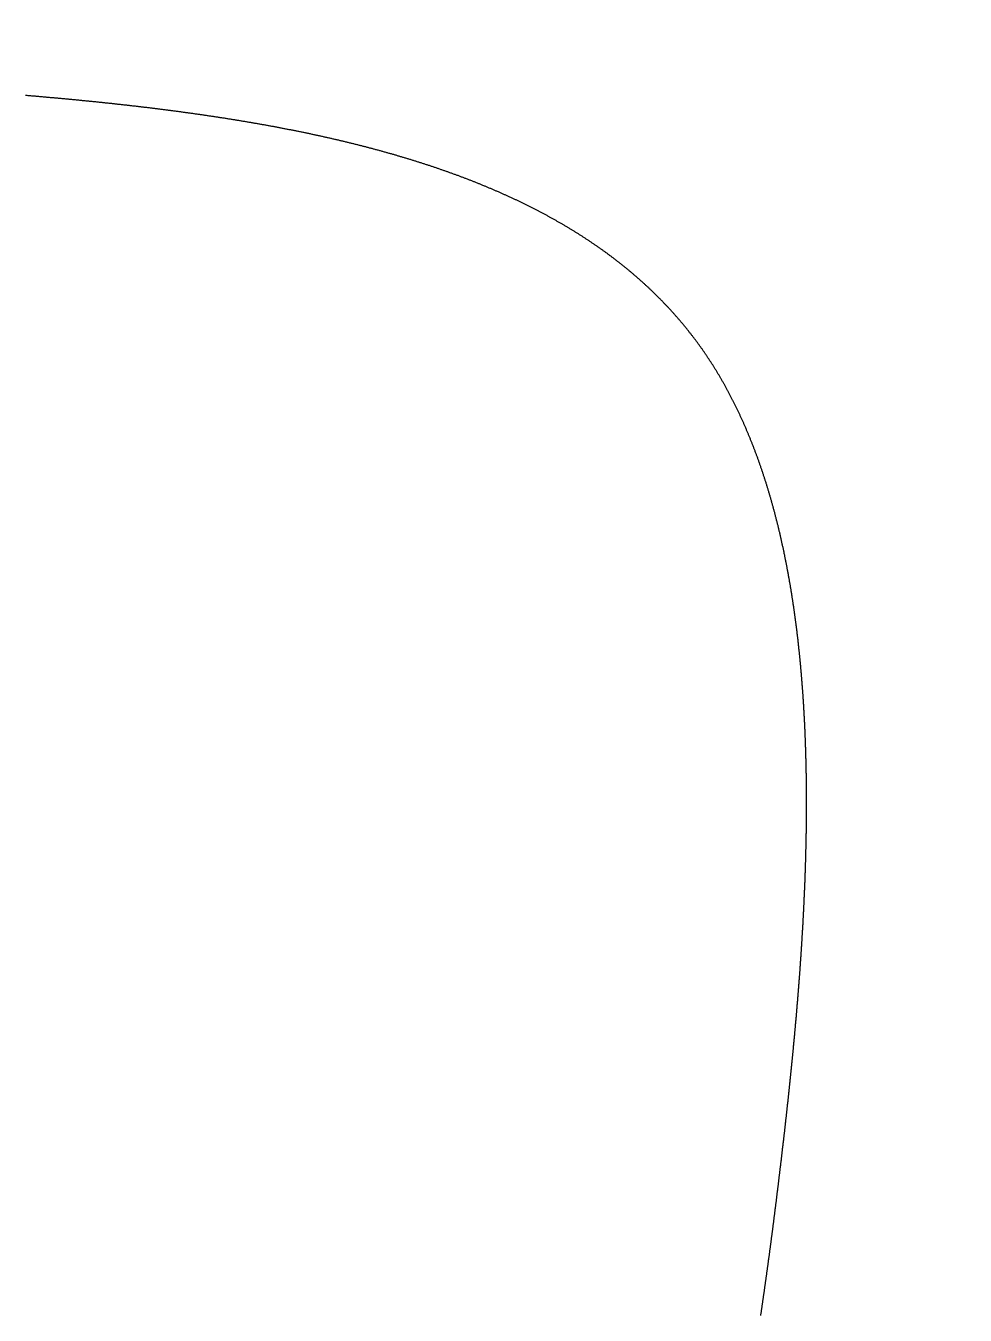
# Model space of a CAD drawing. Header units: millimetres. Extents: x 88 to 97873, y 32 to 55088.
# Drawn here: x 48507.203 to 48509.683, y 5105.785 to 5109.19 of the extents above; entities that cross this region are included whole.
import ezdxf

# ---------------------------------------------------------------- set-up
doc = ezdxf.new("R2010")
doc.units = ezdxf.units.MM
doc.header["$LTSCALE"] = 0.3

msp = doc.modelspace()

# ---------------------------------------------------------------- linework, layer by layer
msp.add_lwpolyline([(48509.1435, 5105.7844), (48509.1437, 5105.7861), (48509.144, 5105.7878), (48509.1442, 5105.7896), (48509.1445, 5105.7913), (48509.1447, 5105.793), (48509.145, 5105.7947), (48509.1452, 5105.7965), (48509.1455, 5105.7982), (48509.1458, 5105.7999), (48509.146, 5105.8016), (48509.1463, 5105.8034), (48509.1465, 5105.8051), (48509.1468, 5105.8068), (48509.147, 5105.8086), (48509.1473, 5105.8103), (48509.1475, 5105.812), (48509.1478, 5105.8138), (48509.148, 5105.8155), (48509.1483, 5105.8173), (48509.1486, 5105.819), (48509.1488, 5105.8208), (48509.1491, 5105.8225), (48509.1493, 5105.8242), (48509.1496, 5105.826), (48509.1498, 5105.8277), (48509.1501, 5105.8295), (48509.1503, 5105.8312), (48509.1506, 5105.833), (48509.1508, 5105.8347), (48509.1511, 5105.8365), (48509.1513, 5105.8382), (48509.1516, 5105.84), (48509.1518, 5105.8418), (48509.1521, 5105.8435), (48509.1523, 5105.8453), (48509.1526, 5105.847), (48509.1529, 5105.8488), (48509.1531, 5105.8506), (48509.1534, 5105.8523), (48509.1536, 5105.8541), (48509.1539, 5105.8559), (48509.1541, 5105.8576), (48509.1544, 5105.8594), (48509.1546, 5105.8612), (48509.1549, 5105.863), (48509.1551, 5105.8647), (48509.1554, 5105.8665), (48509.1556, 5105.8683), (48509.1559, 5105.8701), (48509.1561, 5105.8718), (48509.1564, 5105.8736), (48509.1566, 5105.8754), (48509.1569, 5105.8772), (48509.1571, 5105.879), (48509.1574, 5105.8807), (48509.1576, 5105.8825), (48509.1579, 5105.8843), (48509.1581, 5105.8861), (48509.1584, 5105.8879), (48509.1586, 5105.8897), (48509.1589, 5105.8915), (48509.1591, 5105.8933), (48509.1594, 5105.8951), (48509.1596, 5105.8969), (48509.1599, 5105.8987), (48509.1601, 5105.9005), (48509.1604, 5105.9023), (48509.1606, 5105.9041), (48509.1609, 5105.9059), (48509.1611, 5105.9077), (48509.1614, 5105.9095), (48509.1616, 5105.9113), (48509.1619, 5105.9131), (48509.1621, 5105.9149), (48509.1623, 5105.9167), (48509.1626, 5105.9185), (48509.1628, 5105.9203), (48509.1631, 5105.9221), (48509.1633, 5105.924), (48509.1636, 5105.9258), (48509.1638, 5105.9276), (48509.1641, 5105.9294), (48509.1643, 5105.9312), (48509.1646, 5105.9331), (48509.1648, 5105.9349), (48509.1651, 5105.9367), (48509.1653, 5105.9385), (48509.1656, 5105.9404), (48509.1658, 5105.9422), (48509.1661, 5105.944), (48509.1663, 5105.9458), (48509.1666, 5105.9477), (48509.1668, 5105.9495), (48509.167, 5105.9513), (48509.1673, 5105.9532), (48509.1675, 5105.955), (48509.1678, 5105.9569), (48509.168, 5105.9587), (48509.1683, 5105.9605), (48509.1685, 5105.9624), (48509.1688, 5105.9642), (48509.169, 5105.9661), (48509.1693, 5105.9679), (48509.1695, 5105.9698), (48509.1698, 5105.9716), (48509.17, 5105.9735), (48509.1702, 5105.9753), (48509.1705, 5105.9772), (48509.1707, 5105.979), (48509.171, 5105.9809), (48509.1712, 5105.9827), (48509.1715, 5105.9846), (48509.1717, 5105.9864), (48509.172, 5105.9883), (48509.1722, 5105.9902), (48509.1724, 5105.992), (48509.1727, 5105.9939), (48509.1729, 5105.9958), (48509.1732, 5105.9976), (48509.1734, 5105.9995), (48509.1737, 5106.0014), (48509.1739, 5106.0032), (48509.1742, 5106.0051), (48509.1744, 5106.007), (48509.1746, 5106.0089), (48509.1749, 5106.0107), (48509.1751, 5106.0126), (48509.1754, 5106.0145), (48509.1756, 5106.0164), (48509.1759, 5106.0183), (48509.1761, 5106.0202), (48509.1764, 5106.022), (48509.1766, 5106.0239), (48509.1768, 5106.0258), (48509.1771, 5106.0277), (48509.1773, 5106.0296), (48509.1776, 5106.0315), (48509.1778, 5106.0334), (48509.1781, 5106.0353), (48509.1783, 5106.0372), (48509.1785, 5106.0391), (48509.1788, 5106.041), (48509.179, 5106.0429), (48509.1793, 5106.0448), (48509.1795, 5106.0467), (48509.1798, 5106.0486), (48509.18, 5106.0505), (48509.1802, 5106.0524), (48509.1805, 5106.0543), (48509.1807, 5106.0562), (48509.181, 5106.0581), (48509.1812, 5106.06), (48509.1814, 5106.0619), (48509.1817, 5106.0639), (48509.1819, 5106.0658), (48509.1822, 5106.0677), (48509.1824, 5106.0696), (48509.1827, 5106.0715), (48509.1829, 5106.0735), (48509.1831, 5106.0754), (48509.1834, 5106.0773), (48509.1836, 5106.0792), (48509.1839, 5106.0812), (48509.1841, 5106.0831), (48509.1843, 5106.085), (48509.1846, 5106.087), (48509.1848, 5106.0889), (48509.1851, 5106.0908), (48509.1853, 5106.0928), (48509.1856, 5106.0947), (48509.1858, 5106.0966), (48509.186, 5106.0986), (48509.1863, 5106.1005), (48509.1865, 5106.1025), (48509.1868, 5106.1044), (48509.187, 5106.1064), (48509.1872, 5106.1083), (48509.1875, 5106.1103), (48509.1877, 5106.1122), (48509.188, 5106.1142), (48509.1882, 5106.1161), (48509.1884, 5106.1181), (48509.1887, 5106.12), (48509.1889, 5106.122), (48509.1892, 5106.1239), (48509.1894, 5106.1259), (48509.1896, 5106.1279), (48509.1899, 5106.1298), (48509.1901, 5106.1318), (48509.1904, 5106.1338), (48509.1906, 5106.1357), (48509.1908, 5106.1377), (48509.1911, 5106.1397), (48509.1913, 5106.1416), (48509.1916, 5106.1436), (48509.1918, 5106.1456), (48509.192, 5106.1476), (48509.1923, 5106.1495), (48509.1925, 5106.1515), (48509.1928, 5106.1535), (48509.193, 5106.1555), (48509.1932, 5106.1575), (48509.1935, 5106.1595), (48509.1937, 5106.1614), (48509.194, 5106.1634), (48509.1942, 5106.1654), (48509.1944, 5106.1674), (48509.1947, 5106.1694), (48509.1949, 5106.1714), (48509.1951, 5106.1734), (48509.1954, 5106.1754), (48509.1956, 5106.1774), (48509.1959, 5106.1794), (48509.1961, 5106.1814), (48509.1963, 5106.1834), (48509.1966, 5106.1854), (48509.1968, 5106.1874), (48509.1971, 5106.1894), (48509.1973, 5106.1914), (48509.1975, 5106.1934), (48509.1978, 5106.1955), (48509.198, 5106.1975), (48509.1983, 5106.1995), (48509.1985, 5106.2015), (48509.1987, 5106.2035), (48509.199, 5106.2055), (48509.1992, 5106.2076), (48509.1994, 5106.2096), (48509.1997, 5106.2116), (48509.1999, 5106.2136), (48509.2002, 5106.2157), (48509.2004, 5106.2177), (48509.2006, 5106.2197), (48509.2009, 5106.2217), (48509.2011, 5106.2238), (48509.2013, 5106.2258), (48509.2016, 5106.2279), (48509.2018, 5106.2299), (48509.2021, 5106.2319), (48509.2023, 5106.234), (48509.2025, 5106.236), (48509.2028, 5106.2381), (48509.203, 5106.2401), (48509.2032, 5106.2421), (48509.2035, 5106.2442), (48509.2037, 5106.2462), (48509.204, 5106.2483), (48509.2042, 5106.2503), (48509.2044, 5106.2524), (48509.2047, 5106.2544), (48509.2049, 5106.2565), (48509.2051, 5106.2586), (48509.2054, 5106.2606), (48509.2056, 5106.2627), (48509.2058, 5106.2647), (48509.2061, 5106.2668), (48509.2063, 5106.2689), (48509.2066, 5106.2709), (48509.2068, 5106.273), (48509.207, 5106.2751), (48509.2073, 5106.2771), (48509.2075, 5106.2792), (48509.2077, 5106.2813), (48509.208, 5106.2834), (48509.2082, 5106.2854), (48509.2084, 5106.2875), (48509.2087, 5106.2896), (48509.2089, 5106.2917), (48509.2091, 5106.2937), (48509.2094, 5106.2958), (48509.2096, 5106.2979), (48509.2098, 5106.3), (48509.2101, 5106.3021), (48509.2103, 5106.3042), (48509.2105, 5106.3062), (48509.2108, 5106.3083), (48509.211, 5106.3104), (48509.2112, 5106.3125), (48509.2115, 5106.3146), (48509.2117, 5106.3167), (48509.2119, 5106.3188), (48509.2122, 5106.3209), (48509.2124, 5106.323), (48509.2126, 5106.3251), (48509.2129, 5106.3272), (48509.2131, 5106.3293), (48509.2133, 5106.3314), (48509.2136, 5106.3335), (48509.2138, 5106.3356), (48509.214, 5106.3377), (48509.2142, 5106.3398), (48509.2145, 5106.3419), (48509.2147, 5106.344), (48509.2149, 5106.3462), (48509.2152, 5106.3483), (48509.2154, 5106.3504), (48509.2156, 5106.3525), (48509.2159, 5106.3546), (48509.2161, 5106.3567), (48509.2163, 5106.3589), (48509.2165, 5106.361), (48509.2168, 5106.3631), (48509.217, 5106.3652), (48509.2172, 5106.3673), (48509.2174, 5106.3695), (48509.2177, 5106.3716), (48509.2179, 5106.3737), (48509.2181, 5106.3758), (48509.2184, 5106.378), (48509.2186, 5106.3801), (48509.2188, 5106.3822), (48509.219, 5106.3844), (48509.2193, 5106.3865), (48509.2195, 5106.3886), (48509.2197, 5106.3908), (48509.2199, 5106.3929), (48509.2202, 5106.3951), (48509.2204, 5106.3972), (48509.2206, 5106.3993), (48509.2208, 5106.4015), (48509.221, 5106.4036), (48509.2213, 5106.4058), (48509.2215, 5106.4079), (48509.2217, 5106.4101), (48509.2219, 5106.4122), (48509.2222, 5106.4144), (48509.2224, 5106.4165), (48509.2226, 5106.4187), (48509.2228, 5106.4208), (48509.223, 5106.423), (48509.2233, 5106.4251), (48509.2235, 5106.4273), (48509.2237, 5106.4294), (48509.2239, 5106.4316), (48509.2241, 5106.4337), (48509.2244, 5106.4359), (48509.2246, 5106.4381), (48509.2248, 5106.4402), (48509.225, 5106.4424), (48509.2252, 5106.4445), (48509.2254, 5106.4467), (48509.2257, 5106.4489), (48509.2259, 5106.451), (48509.2261, 5106.4532), (48509.2263, 5106.4554), (48509.2265, 5106.4576), (48509.2267, 5106.4597), (48509.227, 5106.4619), (48509.2272, 5106.4641), (48509.2274, 5106.4662), (48509.2276, 5106.4684), (48509.2278, 5106.4706), (48509.228, 5106.4728), (48509.2282, 5106.4749), (48509.2284, 5106.4771), (48509.2287, 5106.4793), (48509.2289, 5106.4815), (48509.2291, 5106.4837), (48509.2293, 5106.4859), (48509.2295, 5106.488), (48509.2297, 5106.4902), (48509.2299, 5106.4924), (48509.2301, 5106.4946), (48509.2303, 5106.4968), (48509.2305, 5106.499), (48509.2307, 5106.5012), (48509.231, 5106.5034), (48509.2312, 5106.5055), (48509.2314, 5106.5077), (48509.2316, 5106.5099), (48509.2318, 5106.5121), (48509.232, 5106.5143), (48509.2322, 5106.5165), (48509.2324, 5106.5187), (48509.2326, 5106.5209), (48509.2328, 5106.5231), (48509.233, 5106.5253), (48509.2332, 5106.5275), (48509.2334, 5106.5297), (48509.2336, 5106.5319), (48509.2338, 5106.5341), (48509.234, 5106.5363), (48509.2342, 5106.5385), (48509.2344, 5106.5407), (48509.2346, 5106.5429), (48509.2348, 5106.5451), (48509.235, 5106.5474), (48509.2352, 5106.5496), (48509.2354, 5106.5518), (48509.2356, 5106.554), (48509.2358, 5106.5562), (48509.236, 5106.5584), (48509.2362, 5106.5606), (48509.2364, 5106.5628), (48509.2366, 5106.5651), (48509.2368, 5106.5673), (48509.237, 5106.5695), (48509.2372, 5106.5717), (48509.2374, 5106.5739), (48509.2376, 5106.5761), (48509.2378, 5106.5784), (48509.238, 5106.5806), (48509.2381, 5106.5828), (48509.2383, 5106.585), (48509.2385, 5106.5872), (48509.2387, 5106.5895), (48509.2389, 5106.5917), (48509.2391, 5106.5939), (48509.2393, 5106.5961), (48509.2395, 5106.5984), (48509.2397, 5106.6006), (48509.2398, 5106.6028), (48509.24, 5106.6051), (48509.2402, 5106.6073), (48509.2404, 5106.6095), (48509.2406, 5106.6118), (48509.2408, 5106.614), (48509.241, 5106.6162), (48509.2411, 5106.6185), (48509.2413, 5106.6207), (48509.2415, 5106.6229), (48509.2417, 5106.6252), (48509.2419, 5106.6274), (48509.2421, 5106.6296), (48509.2422, 5106.6319), (48509.2424, 5106.6341), (48509.2426, 5106.6363), (48509.2428, 5106.6386), (48509.2429, 5106.6408), (48509.2431, 5106.6431), (48509.2433, 5106.6453), (48509.2435, 5106.6476), (48509.2437, 5106.6498), (48509.2438, 5106.652), (48509.244, 5106.6543), (48509.2442, 5106.6565), (48509.2444, 5106.6588), (48509.2445, 5106.661), (48509.2447, 5106.6633), (48509.2449, 5106.6655), (48509.245, 5106.6678), (48509.2452, 5106.67), (48509.2454, 5106.6723), (48509.2456, 5106.6745), (48509.2457, 5106.6768), (48509.2459, 5106.679), (48509.2461, 5106.6813), (48509.2462, 5106.6835), (48509.2464, 5106.6858), (48509.2466, 5106.688), (48509.2467, 5106.6903), (48509.2469, 5106.6926), (48509.2471, 5106.6948), (48509.2472, 5106.6971), (48509.2474, 5106.6993), (48509.2475, 5106.7016), (48509.2477, 5106.7038), (48509.2479, 5106.7061), (48509.248, 5106.7084), (48509.2482, 5106.7106), (48509.2483, 5106.7129), (48509.2485, 5106.7151), (48509.2487, 5106.7174), (48509.2488, 5106.7197), (48509.249, 5106.7219), (48509.2491, 5106.7242), (48509.2493, 5106.7265), (48509.2494, 5106.7287), (48509.2496, 5106.731), (48509.2498, 5106.7333), (48509.2499, 5106.7355), (48509.2501, 5106.7378), (48509.2502, 5106.7401), (48509.2504, 5106.7423), (48509.2505, 5106.7446), (48509.2507, 5106.7469), (48509.2508, 5106.7491), (48509.251, 5106.7514), (48509.2511, 5106.7537), (48509.2513, 5106.756), (48509.2514, 5106.7582), (48509.2515, 5106.7605), (48509.2517, 5106.7628), (48509.2518, 5106.765), (48509.252, 5106.7673), (48509.2521, 5106.7696), (48509.2523, 5106.7719), (48509.2524, 5106.7741), (48509.2525, 5106.7764), (48509.2527, 5106.7787), (48509.2528, 5106.781), (48509.253, 5106.7832), (48509.2531, 5106.7855), (48509.2532, 5106.7878), (48509.2534, 5106.7901), (48509.2535, 5106.7924), (48509.2536, 5106.7946), (48509.2538, 5106.7969), (48509.2539, 5106.7992), (48509.2541, 5106.8015), (48509.2542, 5106.8038), (48509.2543, 5106.806), (48509.2544, 5106.8083), (48509.2546, 5106.8106), (48509.2547, 5106.8129), (48509.2548, 5106.8152), (48509.255, 5106.8175), (48509.2551, 5106.8197), (48509.2552, 5106.822), (48509.2553, 5106.8243), (48509.2555, 5106.8266), (48509.2556, 5106.8289), (48509.2557, 5106.8312), (48509.2558, 5106.8334), (48509.256, 5106.8357), (48509.2561, 5106.838), (48509.2562, 5106.8403), (48509.2563, 5106.8426), (48509.2564, 5106.8449), (48509.2566, 5106.8472), (48509.2567, 5106.8495), (48509.2568, 5106.8518), (48509.2569, 5106.854), (48509.257, 5106.8563), (48509.2571, 5106.8586), (48509.2572, 5106.8609), (48509.2574, 5106.8632), (48509.2575, 5106.8655), (48509.2576, 5106.8678), (48509.2577, 5106.8701), (48509.2578, 5106.8724), (48509.2579, 5106.8747), (48509.258, 5106.8769), (48509.2581, 5106.8792), (48509.2582, 5106.8815), (48509.2583, 5106.8838), (48509.2584, 5106.8861), (48509.2585, 5106.8884), (48509.2587, 5106.8907), (48509.2588, 5106.893), (48509.2589, 5106.8953), (48509.259, 5106.8976), (48509.2591, 5106.8999), (48509.2592, 5106.9022), (48509.2593, 5106.9045), (48509.2593, 5106.9068), (48509.2594, 5106.9091), (48509.2595, 5106.9114), (48509.2596, 5106.9137), (48509.2597, 5106.916), (48509.2598, 5106.9183), (48509.2599, 5106.9205), (48509.26, 5106.9228), (48509.2601, 5106.9251), (48509.2602, 5106.9274), (48509.2603, 5106.9297), (48509.2604, 5106.932), (48509.2604, 5106.9343), (48509.2605, 5106.9366), (48509.2606, 5106.9389), (48509.2607, 5106.9412), (48509.2608, 5106.9435), (48509.2609, 5106.9458), (48509.261, 5106.9481), (48509.261, 5106.9504), (48509.2611, 5106.9527), (48509.2612, 5106.955), (48509.2613, 5106.9573), (48509.2613, 5106.9596), (48509.2614, 5106.9619), (48509.2615, 5106.9642), (48509.2616, 5106.9665), (48509.2616, 5106.9688), (48509.2617, 5106.9711), (48509.2618, 5106.9734), (48509.2619, 5106.9757), (48509.2619, 5106.978), (48509.262, 5106.9803), (48509.2621, 5106.9826), (48509.2621, 5106.9849), (48509.2622, 5106.9872), (48509.2623, 5106.9895), (48509.2623, 5106.9918), (48509.2624, 5106.9941), (48509.2625, 5106.9964), (48509.2625, 5106.9987), (48509.2626, 5107.001), (48509.2626, 5107.0033), (48509.2627, 5107.0057), (48509.2628, 5107.008), (48509.2628, 5107.0103), (48509.2629, 5107.0126), (48509.2629, 5107.0149), (48509.263, 5107.0172), (48509.263, 5107.0195), (48509.2631, 5107.0218), (48509.2631, 5107.0241), (48509.2632, 5107.0264), (48509.2632, 5107.0287), (48509.2633, 5107.031), (48509.2633, 5107.0333), (48509.2634, 5107.0356), (48509.2634, 5107.0379), (48509.2635, 5107.0402), (48509.2635, 5107.0425), (48509.2636, 5107.0448), (48509.2636, 5107.0471), (48509.2636, 5107.0494), (48509.2637, 5107.0517), (48509.2637, 5107.054), (48509.2637, 5107.0563), (48509.2638, 5107.0586), (48509.2638, 5107.0609), (48509.2639, 5107.0632), (48509.2639, 5107.0655), (48509.2639, 5107.0678), (48509.264, 5107.0701), (48509.264, 5107.0724), (48509.264, 5107.0747), (48509.264, 5107.077), (48509.2641, 5107.0793), (48509.2641, 5107.0816), (48509.2641, 5107.0839), (48509.2641, 5107.0862), (48509.2642, 5107.0885), (48509.2642, 5107.0908), (48509.2642, 5107.0931), (48509.2642, 5107.0955), (48509.2642, 5107.0978), (48509.2643, 5107.1001), (48509.2643, 5107.1024), (48509.2643, 5107.1047), (48509.2643, 5107.107), (48509.2643, 5107.1093), (48509.2643, 5107.1116), (48509.2644, 5107.1139), (48509.2644, 5107.1162), (48509.2644, 5107.1185), (48509.2644, 5107.1208), (48509.2644, 5107.1231), (48509.2644, 5107.1254), (48509.2644, 5107.1277), (48509.2644, 5107.13), (48509.2644, 5107.1323), (48509.2644, 5107.1346), (48509.2644, 5107.1369), (48509.2644, 5107.1392), (48509.2644, 5107.1415), (48509.2644, 5107.1438), (48509.2644, 5107.1461), (48509.2644, 5107.1484), (48509.2644, 5107.1507), (48509.2644, 5107.153), (48509.2644, 5107.1553), (48509.2644, 5107.1576), (48509.2644, 5107.1599), (48509.2643, 5107.1622), (48509.2643, 5107.1645), (48509.2643, 5107.1668), (48509.2643, 5107.169), (48509.2643, 5107.1713), (48509.2643, 5107.1736), (48509.2643, 5107.1759), (48509.2642, 5107.1782), (48509.2642, 5107.1805), (48509.2642, 5107.1828), (48509.2642, 5107.1851), (48509.2642, 5107.1874), (48509.2641, 5107.1897), (48509.2641, 5107.192), (48509.2641, 5107.1943), (48509.264, 5107.1966), (48509.264, 5107.1989), (48509.264, 5107.2012), (48509.264, 5107.2035), (48509.2639, 5107.2058), (48509.2639, 5107.2081), (48509.2639, 5107.2104), (48509.2638, 5107.2127), (48509.2638, 5107.2149), (48509.2637, 5107.2172), (48509.2637, 5107.2195), (48509.2637, 5107.2218), (48509.2636, 5107.2241), (48509.2636, 5107.2264), (48509.2635, 5107.2287), (48509.2635, 5107.231), (48509.2634, 5107.2333), (48509.2634, 5107.2356), (48509.2633, 5107.2379), (48509.2633, 5107.2401), (48509.2632, 5107.2424), (48509.2632, 5107.2447), (48509.2631, 5107.247), (48509.2631, 5107.2493), (48509.263, 5107.2516), (48509.263, 5107.2539), (48509.2629, 5107.2562), (48509.2628, 5107.2584), (48509.2628, 5107.2607), (48509.2627, 5107.263), (48509.2627, 5107.2653), (48509.2626, 5107.2676), (48509.2625, 5107.2699), (48509.2625, 5107.2722), (48509.2624, 5107.2744), (48509.2623, 5107.2767), (48509.2622, 5107.279), (48509.2622, 5107.2813), (48509.2621, 5107.2836), (48509.262, 5107.2859), (48509.2619, 5107.2881), (48509.2619, 5107.2904), (48509.2618, 5107.2927), (48509.2617, 5107.295), (48509.2616, 5107.2973), (48509.2615, 5107.2995), (48509.2615, 5107.3018), (48509.2614, 5107.3041), (48509.2613, 5107.3064), (48509.2612, 5107.3086), (48509.2611, 5107.3109), (48509.261, 5107.3132), (48509.2609, 5107.3155), (48509.2608, 5107.3178), (48509.2607, 5107.32), (48509.2607, 5107.3223), (48509.2606, 5107.3246), (48509.2605, 5107.3269), (48509.2604, 5107.3291), (48509.2603, 5107.3314), (48509.2602, 5107.3337), (48509.2601, 5107.3359), (48509.26, 5107.3382), (48509.2598, 5107.3405), (48509.2597, 5107.3428), (48509.2596, 5107.345), (48509.2595, 5107.3473), (48509.2594, 5107.3496), (48509.2593, 5107.3518), (48509.2592, 5107.3541), (48509.2591, 5107.3564), (48509.259, 5107.3586), (48509.2588, 5107.3609), (48509.2587, 5107.3632), (48509.2586, 5107.3654), (48509.2585, 5107.3677), (48509.2584, 5107.37), (48509.2582, 5107.3722), (48509.2581, 5107.3745), (48509.258, 5107.3767), (48509.2578, 5107.379), (48509.2577, 5107.3813), (48509.2576, 5107.3835), (48509.2575, 5107.3858), (48509.2573, 5107.3881), (48509.2572, 5107.3903), (48509.2571, 5107.3926), (48509.2569, 5107.3948), (48509.2568, 5107.3971), (48509.2566, 5107.3993), (48509.2565, 5107.4016), (48509.2563, 5107.4039), (48509.2562, 5107.4061), (48509.2561, 5107.4084), (48509.2559, 5107.4106), (48509.2558, 5107.4129), (48509.2556, 5107.4151), (48509.2555, 5107.4174), (48509.2553, 5107.4196), (48509.2552, 5107.4219), (48509.255, 5107.4241), (48509.2548, 5107.4264), (48509.2547, 5107.4286), (48509.2545, 5107.4309), (48509.2544, 5107.4331), (48509.2542, 5107.4354), (48509.254, 5107.4376), (48509.2539, 5107.4399), (48509.2537, 5107.4421), (48509.2535, 5107.4443), (48509.2534, 5107.4466), (48509.2532, 5107.4488), (48509.253, 5107.4511), (48509.2528, 5107.4533), (48509.2527, 5107.4556), (48509.2525, 5107.4578), (48509.2523, 5107.46), (48509.2521, 5107.4623), (48509.252, 5107.4645), (48509.2518, 5107.4667), (48509.2516, 5107.469), (48509.2514, 5107.4712), (48509.2512, 5107.4734), (48509.251, 5107.4757), (48509.2508, 5107.4779), (48509.2506, 5107.4801), (48509.2505, 5107.4824), (48509.2503, 5107.4846), (48509.2501, 5107.4868), (48509.2499, 5107.4891), (48509.2497, 5107.4913), (48509.2495, 5107.4935), (48509.2493, 5107.4958), (48509.2491, 5107.498), (48509.2489, 5107.5002), (48509.2487, 5107.5024), (48509.2484, 5107.5047), (48509.2482, 5107.5069), (48509.248, 5107.5091), (48509.2478, 5107.5113), (48509.2476, 5107.5135), (48509.2474, 5107.5158), (48509.2472, 5107.518), (48509.2469, 5107.5202), (48509.2467, 5107.5224), (48509.2465, 5107.5246), (48509.2463, 5107.5269), (48509.2461, 5107.5291), (48509.2458, 5107.5313), (48509.2456, 5107.5335), (48509.2454, 5107.5357), (48509.2451, 5107.5379), (48509.2449, 5107.5401), (48509.2447, 5107.5423), (48509.2444, 5107.5446), (48509.2442, 5107.5468), (48509.244, 5107.549), (48509.2437, 5107.5512), (48509.2435, 5107.5534), (48509.2433, 5107.5556), (48509.243, 5107.5578), (48509.2428, 5107.56), (48509.2425, 5107.5622), (48509.2423, 5107.5644), (48509.242, 5107.5666), (48509.2418, 5107.5688), (48509.2415, 5107.571), (48509.2413, 5107.5732), (48509.241, 5107.5754), (48509.2407, 5107.5776), (48509.2405, 5107.5798), (48509.2402, 5107.582), (48509.24, 5107.5842), (48509.2397, 5107.5864), (48509.2394, 5107.5886), (48509.2392, 5107.5907), (48509.2389, 5107.5929), (48509.2386, 5107.5951), (48509.2383, 5107.5973), (48509.2381, 5107.5995), (48509.2378, 5107.6017), (48509.2375, 5107.6039), (48509.2372, 5107.6061), (48509.237, 5107.6082), (48509.2367, 5107.6104), (48509.2364, 5107.6126), (48509.2361, 5107.6148), (48509.2358, 5107.617), (48509.2355, 5107.6191), (48509.2352, 5107.6213), (48509.235, 5107.6235), (48509.2347, 5107.6257), (48509.2344, 5107.6278), (48509.2341, 5107.63), (48509.2338, 5107.6322), (48509.2335, 5107.6344), (48509.2332, 5107.6365), (48509.2329, 5107.6387), (48509.2326, 5107.6409), (48509.2323, 5107.643), (48509.2319, 5107.6452), (48509.2316, 5107.6474), (48509.2313, 5107.6495), (48509.231, 5107.6517), (48509.2307, 5107.6538), (48509.2304, 5107.656), (48509.2301, 5107.6582), (48509.2297, 5107.6603), (48509.2294, 5107.6625), (48509.2291, 5107.6646), (48509.2288, 5107.6668), (48509.2285, 5107.6689), (48509.2281, 5107.6711), (48509.2278, 5107.6733), (48509.2275, 5107.6754), (48509.2271, 5107.6776), (48509.2268, 5107.6797), (48509.2265, 5107.6819), (48509.2261, 5107.684), (48509.2258, 5107.6861), (48509.2254, 5107.6883), (48509.2251, 5107.6904), (48509.2248, 5107.6926), (48509.2244, 5107.6947), (48509.2241, 5107.6969), (48509.2237, 5107.699), (48509.2234, 5107.7011), (48509.223, 5107.7033), (48509.2226, 5107.7054), (48509.2223, 5107.7075), (48509.2219, 5107.7097), (48509.2216, 5107.7118), (48509.2212, 5107.7139), (48509.2208, 5107.7161), (48509.2205, 5107.7182), (48509.2201, 5107.7203), (48509.2197, 5107.7224), (48509.2194, 5107.7246), (48509.219, 5107.7267), (48509.2186, 5107.7288), (48509.2183, 5107.7309), (48509.2179, 5107.7331), (48509.2175, 5107.7352), (48509.2171, 5107.7373), (48509.2167, 5107.7394), (48509.2163, 5107.7415), (48509.216, 5107.7436), (48509.2156, 5107.7458), (48509.2152, 5107.7479), (48509.2148, 5107.75), (48509.2144, 5107.7521), (48509.214, 5107.7542), (48509.2136, 5107.7563), (48509.2132, 5107.7584), (48509.2128, 5107.7605), (48509.2124, 5107.7626), (48509.212, 5107.7647), (48509.2116, 5107.7668), (48509.2112, 5107.7689), (48509.2108, 5107.771), (48509.2104, 5107.7731), (48509.21, 5107.7752), (48509.2095, 5107.7773), (48509.2091, 5107.7794), (48509.2087, 5107.7815), (48509.2083, 5107.7836), (48509.2079, 5107.7857), (48509.2074, 5107.7878), (48509.207, 5107.7898), (48509.2066, 5107.7919), (48509.2062, 5107.794), (48509.2057, 5107.7961), (48509.2053, 5107.7982), (48509.2049, 5107.8003), (48509.2044, 5107.8023), (48509.204, 5107.8044), (48509.2035, 5107.8065), (48509.2031, 5107.8086), (48509.2027, 5107.8106), (48509.2022, 5107.8127), (48509.2018, 5107.8148), (48509.2013, 5107.8169), (48509.2009, 5107.8189), (48509.2004, 5107.821), (48509.2, 5107.8231), (48509.1995, 5107.8251), (48509.199, 5107.8272), (48509.1986, 5107.8292), (48509.1981, 5107.8313), (48509.1976, 5107.8334), (48509.1972, 5107.8354), (48509.1967, 5107.8375), (48509.1962, 5107.8395), (48509.1958, 5107.8416), (48509.1953, 5107.8436), (48509.1948, 5107.8457), (48509.1943, 5107.8477), (48509.1939, 5107.8498), (48509.1934, 5107.8518), (48509.1929, 5107.8539), (48509.1924, 5107.8559), (48509.1919, 5107.858), (48509.1914, 5107.86), (48509.191, 5107.862), (48509.1905, 5107.8641), (48509.19, 5107.8661), (48509.1895, 5107.8681), (48509.189, 5107.8702), (48509.1885, 5107.8722), (48509.188, 5107.8742), (48509.1875, 5107.8763), (48509.187, 5107.8783), (48509.1864, 5107.8803), (48509.1859, 5107.8823), (48509.1854, 5107.8844), (48509.1849, 5107.8864), (48509.1844, 5107.8884), (48509.1839, 5107.8904), (48509.1834, 5107.8924), (48509.1828, 5107.8945), (48509.1823, 5107.8965), (48509.1818, 5107.8985), (48509.1813, 5107.9005), (48509.1807, 5107.9025), (48509.1802, 5107.9045), (48509.1797, 5107.9065), (48509.1791, 5107.9085), (48509.1786, 5107.9105), (48509.1781, 5107.9125), (48509.1775, 5107.9145), (48509.177, 5107.9165), (48509.1764, 5107.9185), (48509.1759, 5107.9205), (48509.1753, 5107.9225), (48509.1748, 5107.9245), (48509.1742, 5107.9265), (48509.1737, 5107.9285), (48509.1731, 5107.9305), (48509.1726, 5107.9325), (48509.172, 5107.9344), (48509.1714, 5107.9364), (48509.1709, 5107.9384), (48509.1703, 5107.9404), (48509.1697, 5107.9424), (48509.1692, 5107.9443), (48509.1686, 5107.9463), (48509.168, 5107.9483), (48509.1674, 5107.9503), (48509.1669, 5107.9522), (48509.1663, 5107.9542), (48509.1657, 5107.9562), (48509.1651, 5107.9581), (48509.1645, 5107.9601), (48509.1639, 5107.9621), (48509.1633, 5107.964), (48509.1627, 5107.966), (48509.1622, 5107.9679), (48509.1616, 5107.9699), (48509.161, 5107.9718), (48509.1604, 5107.9738), (48509.1598, 5107.9757), (48509.1591, 5107.9777), (48509.1585, 5107.9796), (48509.1579, 5107.9816), (48509.1573, 5107.9835), (48509.1567, 5107.9855), (48509.1561, 5107.9874), (48509.1555, 5107.9894), (48509.1549, 5107.9913), (48509.1542, 5107.9932), (48509.1536, 5107.9952), (48509.153, 5107.9971), (48509.1524, 5107.999), (48509.1517, 5108.001), (48509.1511, 5108.0029), (48509.1505, 5108.0048), (48509.1498, 5108.0067), (48509.1492, 5108.0087), (48509.1485, 5108.0106), (48509.1479, 5108.0125), (48509.1473, 5108.0144), (48509.1466, 5108.0163), (48509.146, 5108.0182), (48509.1453, 5108.0201), (48509.1447, 5108.0221), (48509.144, 5108.024), (48509.1433, 5108.0259), (48509.1427, 5108.0278), (48509.142, 5108.0297), (48509.1414, 5108.0316), (48509.1407, 5108.0335), (48509.14, 5108.0354), (48509.1394, 5108.0373), (48509.1387, 5108.0392), (48509.138, 5108.0411), (48509.1373, 5108.0429), (48509.1367, 5108.0448), (48509.136, 5108.0467), (48509.1353, 5108.0486), (48509.1346, 5108.0505), (48509.1339, 5108.0524), (48509.1332, 5108.0543), (48509.1325, 5108.0561), (48509.1318, 5108.058), (48509.1312, 5108.0599), (48509.1305, 5108.0618), (48509.1298, 5108.0636), (48509.1291, 5108.0655), (48509.1283, 5108.0674), (48509.1276, 5108.0692), (48509.1269, 5108.0711), (48509.1262, 5108.0729), (48509.1255, 5108.0748), (48509.1248, 5108.0767), (48509.1241, 5108.0785), (48509.1234, 5108.0804), (48509.1226, 5108.0822), (48509.1219, 5108.0841), (48509.1212, 5108.0859), (48509.1205, 5108.0878), (48509.1197, 5108.0896), (48509.119, 5108.0915), (48509.1183, 5108.0933), (48509.1175, 5108.0951), (48509.1168, 5108.097), (48509.116, 5108.0988), (48509.1153, 5108.1006), (48509.1146, 5108.1025), (48509.1138, 5108.1043), (48509.1131, 5108.1061), (48509.1123, 5108.1079), (48509.1115, 5108.1098), (48509.1108, 5108.1116), (48509.11, 5108.1134), (48509.1093, 5108.1152), (48509.1085, 5108.117), (48509.1077, 5108.1189), (48509.107, 5108.1207), (48509.1062, 5108.1225), (48509.1054, 5108.1243), (48509.1047, 5108.1261), (48509.1039, 5108.1279), (48509.1031, 5108.1297), (48509.1023, 5108.1315), (48509.1015, 5108.1333), (48509.1007, 5108.1351), (48509.1, 5108.1369), (48509.0992, 5108.1387), (48509.0984, 5108.1405), (48509.0976, 5108.1423), (48509.0968, 5108.144), (48509.096, 5108.1458), (48509.0952, 5108.1476), (48509.0944, 5108.1494), (48509.0936, 5108.1512), (48509.0928, 5108.1529), (48509.092, 5108.1547), (48509.0911, 5108.1565), (48509.0903, 5108.1583), (48509.0895, 5108.16), (48509.0887, 5108.1618), (48509.0879, 5108.1636), (48509.087, 5108.1653), (48509.0862, 5108.1671), (48509.0854, 5108.1688), (48509.0846, 5108.1706), (48509.0837, 5108.1723), (48509.0829, 5108.1741), (48509.082, 5108.1758), (48509.0812, 5108.1776), (48509.0804, 5108.1793), (48509.0795, 5108.1811), (48509.0787, 5108.1828), (48509.0778, 5108.1846), (48509.077, 5108.1863), (48509.0761, 5108.188), (48509.0753, 5108.1898), (48509.0744, 5108.1915), (48509.0735, 5108.1932), (48509.0727, 5108.1949), (48509.0718, 5108.1967), (48509.0709, 5108.1984), (48509.0701, 5108.2001), (48509.0692, 5108.2018), (48509.0683, 5108.2035), (48509.0674, 5108.2052), (48509.0666, 5108.207), (48509.0657, 5108.2087), (48509.0648, 5108.2104), (48509.0639, 5108.2121), (48509.063, 5108.2138), (48509.0621, 5108.2155), (48509.0612, 5108.2172), (48509.0603, 5108.2189), (48509.0594, 5108.2206), (48509.0585, 5108.2223), (48509.0576, 5108.2239), (48509.0567, 5108.2256), (48509.0558, 5108.2273), (48509.0549, 5108.229), (48509.054, 5108.2307), (48509.0531, 5108.2324), (48509.0521, 5108.234), (48509.0512, 5108.2357), (48509.0503, 5108.2374), (48509.0494, 5108.2391), (48509.0484, 5108.2407), (48509.0475, 5108.2424), (48509.0466, 5108.244), (48509.0456, 5108.2457), (48509.0447, 5108.2474), (48509.0438, 5108.249), (48509.0428, 5108.2507), (48509.0419, 5108.2523), (48509.0409, 5108.254), (48509.04, 5108.2556), (48509.039, 5108.2573), (48509.0381, 5108.2589), (48509.0371, 5108.2606), (48509.0362, 5108.2622), (48509.0352, 5108.2638), (48509.0342, 5108.2655), (48509.0333, 5108.2671), (48509.0323, 5108.2687), (48509.0313, 5108.2703), (48509.0304, 5108.272), (48509.0294, 5108.2736), (48509.0284, 5108.2752), (48509.0274, 5108.2768), (48509.0264, 5108.2784), (48509.0254, 5108.2801), (48509.0245, 5108.2817), (48509.0235, 5108.2833), (48509.0225, 5108.2849), (48509.0215, 5108.2865), (48509.0205, 5108.2881), (48509.0195, 5108.2897), (48509.0185, 5108.2913), (48509.0175, 5108.2929), (48509.0165, 5108.2945), (48509.0154, 5108.2961), (48509.0144, 5108.2976), (48509.0134, 5108.2992), (48509.0124, 5108.3008), (48509.0114, 5108.3024), (48509.0103, 5108.304), (48509.0093, 5108.3055), (48509.0083, 5108.3071), (48509.0073, 5108.3087), (48509.0062, 5108.3102), (48509.0052, 5108.3118), (48509.0041, 5108.3134), (48509.0031, 5108.3149), (48509.0021, 5108.3165), (48509.001, 5108.3181), (48509, 5108.3196), (48508.9989, 5108.3212), (48508.9979, 5108.3227), (48508.9968, 5108.3243), (48508.9957, 5108.3258), (48508.9947, 5108.3273), (48508.9936, 5108.3289), (48508.9926, 5108.3304), (48508.9915, 5108.3319), (48508.9904, 5108.3335), (48508.9893, 5108.335), (48508.9883, 5108.3365), (48508.9872, 5108.3381), (48508.9861, 5108.3396), (48508.985, 5108.3411), (48508.9839, 5108.3426), (48508.9828, 5108.3441), (48508.9818, 5108.3456), (48508.9807, 5108.3472), (48508.9796, 5108.3487), (48508.9785, 5108.3502), (48508.9774, 5108.3517), (48508.9763, 5108.3532), (48508.9752, 5108.3547), (48508.974, 5108.3562), (48508.9729, 5108.3577), (48508.9718, 5108.3592), (48508.9707, 5108.3606), (48508.9696, 5108.3621), (48508.9685, 5108.3636), (48508.9673, 5108.3651), (48508.9662, 5108.3666), (48508.9651, 5108.3681), (48508.964, 5108.3695), (48508.9628, 5108.371), (48508.9617, 5108.3725), (48508.9606, 5108.3739), (48508.9594, 5108.3754), (48508.9583, 5108.3769), (48508.9571, 5108.3783), (48508.956, 5108.3798), (48508.9548, 5108.3813), (48508.9537, 5108.3827), (48508.9525, 5108.3842), (48508.9514, 5108.3856), (48508.9502, 5108.3871), (48508.949, 5108.3885), (48508.9479, 5108.3899), (48508.9467, 5108.3914), (48508.9455, 5108.3928), (48508.9444, 5108.3943), (48508.9432, 5108.3957), (48508.942, 5108.3971), (48508.9408, 5108.3986), (48508.9397, 5108.4), (48508.9385, 5108.4014), (48508.9373, 5108.4028), (48508.9361, 5108.4043), (48508.9349, 5108.4057), (48508.9337, 5108.4071), (48508.9325, 5108.4085), (48508.9313, 5108.4099), (48508.9301, 5108.4113), (48508.9289, 5108.4127), (48508.9277, 5108.4141), (48508.9265, 5108.4155), (48508.9253, 5108.4169), (48508.9241, 5108.4183), (48508.9229, 5108.4197), (48508.9217, 5108.4211), (48508.9204, 5108.4225), (48508.9192, 5108.4239), (48508.918, 5108.4253), (48508.9168, 5108.4267), (48508.9155, 5108.428), (48508.9143, 5108.4294), (48508.9131, 5108.4308), (48508.9118, 5108.4322), (48508.9106, 5108.4336), (48508.9094, 5108.4349), (48508.9081, 5108.4363), (48508.9069, 5108.4377), (48508.9056, 5108.439), (48508.9044, 5108.4404), (48508.9031, 5108.4417), (48508.9019, 5108.4431), (48508.9006, 5108.4445), (48508.8994, 5108.4458), (48508.8981, 5108.4472), (48508.8968, 5108.4485), (48508.8956, 5108.4498), (48508.8943, 5108.4512), (48508.893, 5108.4525), (48508.8918, 5108.4539), (48508.8905, 5108.4552), (48508.8892, 5108.4565), (48508.8879, 5108.4579), (48508.8866, 5108.4592), (48508.8854, 5108.4605), (48508.8841, 5108.4619), (48508.8828, 5108.4632), (48508.8815, 5108.4645), (48508.8802, 5108.4658), (48508.8789, 5108.4671), (48508.8776, 5108.4685), (48508.8763, 5108.4698), (48508.875, 5108.4711), (48508.8737, 5108.4724), (48508.8724, 5108.4737), (48508.8711, 5108.475), (48508.8698, 5108.4763), (48508.8685, 5108.4776), (48508.8672, 5108.4789), (48508.8658, 5108.4802), (48508.8645, 5108.4815), (48508.8632, 5108.4828), (48508.8619, 5108.4841), (48508.8605, 5108.4854), (48508.8592, 5108.4866), (48508.8579, 5108.4879), (48508.8566, 5108.4892), (48508.8552, 5108.4905), (48508.8539, 5108.4918), (48508.8525, 5108.493), (48508.8512, 5108.4943), (48508.8499, 5108.4956), (48508.8485, 5108.4968), (48508.8472, 5108.4981), (48508.8458, 5108.4994), (48508.8445, 5108.5006), (48508.8431, 5108.5019), (48508.8417, 5108.5032), (48508.8404, 5108.5044), (48508.839, 5108.5057), (48508.8377, 5108.5069), (48508.8363, 5108.5082), (48508.8349, 5108.5094), (48508.8335, 5108.5106), (48508.8322, 5108.5119), (48508.8308, 5108.5131), (48508.8294, 5108.5144), (48508.828, 5108.5156), (48508.8267, 5108.5168), (48508.8253, 5108.5181), (48508.8239, 5108.5193), (48508.8225, 5108.5205), (48508.8211, 5108.5218), (48508.8197, 5108.523), (48508.8183, 5108.5242), (48508.8169, 5108.5254), (48508.8155, 5108.5266), (48508.8141, 5108.5278), (48508.8127, 5108.5291), (48508.8113, 5108.5303), (48508.8099, 5108.5315), (48508.8085, 5108.5327), (48508.8071, 5108.5339), (48508.8057, 5108.5351), (48508.8043, 5108.5363), (48508.8028, 5108.5375), (48508.8014, 5108.5387), (48508.8, 5108.5399), (48508.7986, 5108.5411), (48508.7972, 5108.5423), (48508.7957, 5108.5434), (48508.7943, 5108.5446), (48508.7929, 5108.5458), (48508.7914, 5108.547), (48508.79, 5108.5482), (48508.7885, 5108.5494), (48508.7871, 5108.5505), (48508.7857, 5108.5517), (48508.7842, 5108.5529), (48508.7828, 5108.554), (48508.7813, 5108.5552), (48508.7799, 5108.5564), (48508.7784, 5108.5575), (48508.777, 5108.5587), (48508.7755, 5108.5599), (48508.774, 5108.561), (48508.7726, 5108.5622), (48508.7711, 5108.5633), (48508.7696, 5108.5645), (48508.7682, 5108.5656), (48508.7667, 5108.5668), (48508.7652, 5108.5679), (48508.7638, 5108.5691), (48508.7623, 5108.5702), (48508.7608, 5108.5713), (48508.7593, 5108.5725), (48508.7578, 5108.5736), (48508.7563, 5108.5747), (48508.7549, 5108.5759), (48508.7534, 5108.577), (48508.7519, 5108.5781), (48508.7504, 5108.5793), (48508.7489, 5108.5804), (48508.7474, 5108.5815), (48508.7459, 5108.5826), (48508.7444, 5108.5837), (48508.7429, 5108.5849), (48508.7414, 5108.586), (48508.7399, 5108.5871), (48508.7384, 5108.5882), (48508.7369, 5108.5893), (48508.7353, 5108.5904), (48508.7338, 5108.5915), (48508.7323, 5108.5926), (48508.7308, 5108.5937), (48508.7293, 5108.5948), (48508.7277, 5108.5959), (48508.7262, 5108.597), (48508.7247, 5108.5981), (48508.7232, 5108.5992), (48508.7216, 5108.6003), (48508.7201, 5108.6013), (48508.7186, 5108.6024), (48508.717, 5108.6035), (48508.7155, 5108.6046), (48508.7139, 5108.6057), (48508.7124, 5108.6067), (48508.7108, 5108.6078), (48508.7093, 5108.6089), (48508.7077, 5108.61), (48508.7062, 5108.611), (48508.7046, 5108.6121), (48508.7031, 5108.6131), (48508.7015, 5108.6142), (48508.7, 5108.6153), (48508.6984, 5108.6163), (48508.6968, 5108.6174), (48508.6953, 5108.6184), (48508.6937, 5108.6195), (48508.6921, 5108.6205), (48508.6906, 5108.6216), (48508.689, 5108.6226), (48508.6874, 5108.6237), (48508.6858, 5108.6247), (48508.6843, 5108.6258), (48508.6827, 5108.6268), (48508.6811, 5108.6278), (48508.6795, 5108.6289), (48508.6779, 5108.6299), (48508.6763, 5108.6309), (48508.6747, 5108.632), (48508.6732, 5108.633), (48508.6716, 5108.634), (48508.67, 5108.635), (48508.6684, 5108.6361), (48508.6668, 5108.6371), (48508.6652, 5108.6381), (48508.6636, 5108.6391), (48508.6619, 5108.6401), (48508.6603, 5108.6412), (48508.6587, 5108.6422), (48508.6571, 5108.6432), (48508.6555, 5108.6442), (48508.6539, 5108.6452), (48508.6523, 5108.6462), (48508.6507, 5108.6472), (48508.649, 5108.6482), (48508.6474, 5108.6492), (48508.6458, 5108.6502), (48508.6442, 5108.6512), (48508.6425, 5108.6522), (48508.6409, 5108.6532), (48508.6393, 5108.6541), (48508.6376, 5108.6551), (48508.636, 5108.6561), (48508.6344, 5108.6571), (48508.6327, 5108.6581), (48508.6311, 5108.6591), (48508.6294, 5108.66), (48508.6278, 5108.661), (48508.6261, 5108.662), (48508.6245, 5108.663), (48508.6228, 5108.6639), (48508.6212, 5108.6649), (48508.6195, 5108.6659), (48508.6179, 5108.6668), (48508.6162, 5108.6678), (48508.6145, 5108.6687), (48508.6129, 5108.6697), (48508.6112, 5108.6707), (48508.6096, 5108.6716), (48508.6079, 5108.6726), (48508.6062, 5108.6735), (48508.6045, 5108.6745), (48508.6029, 5108.6754), (48508.6012, 5108.6764), (48508.5995, 5108.6773), (48508.5978, 5108.6782), (48508.5962, 5108.6792), (48508.5945, 5108.6801), (48508.5928, 5108.6811), (48508.5911, 5108.682), (48508.5894, 5108.6829), (48508.5877, 5108.6839), (48508.586, 5108.6848), (48508.5843, 5108.6857), (48508.5826, 5108.6866), (48508.5809, 5108.6876), (48508.5792, 5108.6885), (48508.5775, 5108.6894), (48508.5758, 5108.6903), (48508.5741, 5108.6913), (48508.5724, 5108.6922), (48508.5707, 5108.6931), (48508.569, 5108.694), (48508.5673, 5108.6949), (48508.5656, 5108.6958), (48508.5639, 5108.6967), (48508.5622, 5108.6976), (48508.5604, 5108.6985), (48508.5587, 5108.6994), (48508.557, 5108.7003), (48508.5553, 5108.7012), (48508.5535, 5108.7021), (48508.5518, 5108.703), (48508.5501, 5108.7039), (48508.5484, 5108.7048), (48508.5466, 5108.7057), (48508.5449, 5108.7066), (48508.5432, 5108.7075), (48508.5414, 5108.7084), (48508.5397, 5108.7092), (48508.5379, 5108.7101), (48508.5362, 5108.711), (48508.5344, 5108.7119), (48508.5327, 5108.7127), (48508.531, 5108.7136), (48508.5292, 5108.7145), (48508.5275, 5108.7154), (48508.5257, 5108.7162), (48508.5239, 5108.7171), (48508.5222, 5108.718), (48508.5204, 5108.7188), (48508.5187, 5108.7197), (48508.5169, 5108.7205), (48508.5151, 5108.7214), (48508.5134, 5108.7223), (48508.5116, 5108.7231), (48508.5098, 5108.724), (48508.5081, 5108.7248), (48508.5063, 5108.7257), (48508.5045, 5108.7265), (48508.5027, 5108.7274), (48508.501, 5108.7282), (48508.4992, 5108.7291), (48508.4974, 5108.7299), (48508.4956, 5108.7307), (48508.4938, 5108.7316), (48508.4921, 5108.7324), (48508.4903, 5108.7332), (48508.4885, 5108.7341), (48508.4867, 5108.7349), (48508.4849, 5108.7357), (48508.4831, 5108.7366), (48508.4813, 5108.7374), (48508.4795, 5108.7382), (48508.4777, 5108.739), (48508.4759, 5108.7399), (48508.4741, 5108.7407), (48508.4723, 5108.7415), (48508.4705, 5108.7423), (48508.4687, 5108.7431), (48508.4669, 5108.7439), (48508.4651, 5108.7448), (48508.4633, 5108.7456), (48508.4614, 5108.7464), (48508.4596, 5108.7472), (48508.4578, 5108.748), (48508.456, 5108.7488), (48508.4542, 5108.7496), (48508.4524, 5108.7504), (48508.4505, 5108.7512), (48508.4487, 5108.752), (48508.4469, 5108.7528), (48508.445, 5108.7536), (48508.4432, 5108.7544), (48508.4414, 5108.7552), (48508.4396, 5108.7559), (48508.4377, 5108.7567), (48508.4359, 5108.7575), (48508.434, 5108.7583), (48508.4322, 5108.7591), (48508.4304, 5108.7599), (48508.4285, 5108.7606), (48508.4267, 5108.7614), (48508.4248, 5108.7622), (48508.423, 5108.763), (48508.4211, 5108.7637), (48508.4193, 5108.7645), (48508.4174, 5108.7653), (48508.4156, 5108.766), (48508.4137, 5108.7668), (48508.4119, 5108.7676), (48508.41, 5108.7683), (48508.4081, 5108.7691), (48508.4063, 5108.7699), (48508.4044, 5108.7706), (48508.4026, 5108.7714), (48508.4007, 5108.7721), (48508.3988, 5108.7729), (48508.3969, 5108.7736), (48508.3951, 5108.7744), (48508.3932, 5108.7751), (48508.3913, 5108.7759), (48508.3895, 5108.7766), (48508.3876, 5108.7774), (48508.3857, 5108.7781), (48508.3838, 5108.7789), (48508.3819, 5108.7796), (48508.3801, 5108.7803), (48508.3782, 5108.7811), (48508.3763, 5108.7818), (48508.3744, 5108.7825), (48508.3725, 5108.7833), (48508.3706, 5108.784), (48508.3687, 5108.7847), (48508.3668, 5108.7855), (48508.3649, 5108.7862), (48508.363, 5108.7869), (48508.3611, 5108.7876), (48508.3592, 5108.7883), (48508.3573, 5108.7891), (48508.3554, 5108.7898), (48508.3535, 5108.7905), (48508.3516, 5108.7912), (48508.3497, 5108.7919), (48508.3478, 5108.7926), (48508.3459, 5108.7933), (48508.344, 5108.7941), (48508.3421, 5108.7948), (48508.3401, 5108.7955), (48508.3382, 5108.7962), (48508.3363, 5108.7969), (48508.3344, 5108.7976), (48508.3325, 5108.7983), (48508.3306, 5108.799), (48508.3286, 5108.7997), (48508.3267, 5108.8004), (48508.3248, 5108.8011), (48508.3228, 5108.8018), (48508.3209, 5108.8024), (48508.319, 5108.8031), (48508.3171, 5108.8038), (48508.3151, 5108.8045), (48508.3132, 5108.8052), (48508.3112, 5108.8059), (48508.3093, 5108.8066), (48508.3074, 5108.8072), (48508.3054, 5108.8079), (48508.3035, 5108.8086), (48508.3015, 5108.8093), (48508.2996, 5108.8099), (48508.2976, 5108.8106), (48508.2957, 5108.8113), (48508.2937, 5108.812), (48508.2918, 5108.8126), (48508.2898, 5108.8133), (48508.2879, 5108.814), (48508.2859, 5108.8146), (48508.284, 5108.8153), (48508.282, 5108.8159), (48508.2801, 5108.8166), (48508.2781, 5108.8173), (48508.2761, 5108.8179), (48508.2742, 5108.8186), (48508.2722, 5108.8192), (48508.2702, 5108.8199), (48508.2683, 5108.8205), (48508.2663, 5108.8212), (48508.2643, 5108.8218), (48508.2624, 5108.8225), (48508.2604, 5108.8231), (48508.2584, 5108.8238), (48508.2564, 5108.8244), (48508.2545, 5108.8251), (48508.2525, 5108.8257), (48508.2505, 5108.8263), (48508.2485, 5108.827), (48508.2465, 5108.8276), (48508.2445, 5108.8282), (48508.2426, 5108.8289), (48508.2406, 5108.8295), (48508.2386, 5108.8301), (48508.2366, 5108.8308), (48508.2346, 5108.8314), (48508.2326, 5108.832), (48508.2306, 5108.8326), (48508.2286, 5108.8333), (48508.2266, 5108.8339), (48508.2246, 5108.8345), (48508.2226, 5108.8351), (48508.2206, 5108.8357), (48508.2186, 5108.8364), (48508.2166, 5108.837), (48508.2146, 5108.8376), (48508.2126, 5108.8382), (48508.2106, 5108.8388), (48508.2086, 5108.8394), (48508.2066, 5108.84), (48508.2046, 5108.8406), (48508.2026, 5108.8412), (48508.2005, 5108.8418), (48508.1985, 5108.8424), (48508.1965, 5108.843), (48508.1945, 5108.8436), (48508.1925, 5108.8442), (48508.1904, 5108.8448), (48508.1884, 5108.8454), (48508.1864, 5108.846), (48508.1844, 5108.8466), (48508.1824, 5108.8472), (48508.1803, 5108.8478), (48508.1783, 5108.8484), (48508.1763, 5108.849), (48508.1742, 5108.8496), (48508.1722, 5108.8501), (48508.1702, 5108.8507), (48508.1681, 5108.8513), (48508.1661, 5108.8519), (48508.1641, 5108.8525), (48508.162, 5108.853), (48508.16, 5108.8536), (48508.1579, 5108.8542), (48508.1559, 5108.8548), (48508.1539, 5108.8553), (48508.1518, 5108.8559), (48508.1498, 5108.8565), (48508.1477, 5108.8571), (48508.1457, 5108.8576), (48508.1436, 5108.8582), (48508.1416, 5108.8588), (48508.1395, 5108.8593), (48508.1375, 5108.8599), (48508.1354, 5108.8604), (48508.1333, 5108.861), (48508.1313, 5108.8616), (48508.1292, 5108.8621), (48508.1272, 5108.8627), (48508.1251, 5108.8632), (48508.123, 5108.8638), (48508.121, 5108.8643), (48508.1189, 5108.8649), (48508.1169, 5108.8654), (48508.1148, 5108.866), (48508.1127, 5108.8665), (48508.1106, 5108.8671), (48508.1086, 5108.8676), (48508.1065, 5108.8682), (48508.1044, 5108.8687), (48508.1024, 5108.8692), (48508.1003, 5108.8698), (48508.0982, 5108.8703), (48508.0961, 5108.8709), (48508.094, 5108.8714), (48508.092, 5108.8719), (48508.0899, 5108.8725), (48508.0878, 5108.873), (48508.0857, 5108.8735), (48508.0836, 5108.8741), (48508.0815, 5108.8746), (48508.0795, 5108.8751), (48508.0774, 5108.8756), (48508.0753, 5108.8762), (48508.0732, 5108.8767), (48508.0711, 5108.8772), (48508.069, 5108.8777), (48508.0669, 5108.8782), (48508.0648, 5108.8788), (48508.0627, 5108.8793), (48508.0606, 5108.8798), (48508.0585, 5108.8803), (48508.0564, 5108.8808), (48508.0543, 5108.8813), (48508.0522, 5108.8818), (48508.0501, 5108.8824), (48508.048, 5108.8829), (48508.0459, 5108.8834), (48508.0438, 5108.8839), (48508.0417, 5108.8844), (48508.0396, 5108.8849), (48508.0375, 5108.8854), (48508.0354, 5108.8859), (48508.0332, 5108.8864), (48508.0311, 5108.8869), (48508.029, 5108.8874), (48508.0269, 5108.8879), (48508.0248, 5108.8884), (48508.0227, 5108.8889), (48508.0205, 5108.8894), (48508.0184, 5108.8898), (48508.0163, 5108.8903), (48508.0142, 5108.8908), (48508.0121, 5108.8913), (48508.0099, 5108.8918), (48508.0078, 5108.8923), (48508.0057, 5108.8928), (48508.0035, 5108.8933), (48508.0014, 5108.8937), (48507.9993, 5108.8942), (48507.9972, 5108.8947), (48507.995, 5108.8952), (48507.9929, 5108.8957), (48507.9908, 5108.8961), (48507.9886, 5108.8966), (48507.9865, 5108.8971), (48507.9843, 5108.8976), (48507.9822, 5108.898), (48507.9801, 5108.8985), (48507.9779, 5108.899), (48507.9758, 5108.8994), (48507.9736, 5108.8999), (48507.9715, 5108.9004), (48507.9694, 5108.9008), (48507.9672, 5108.9013), (48507.9651, 5108.9018), (48507.9629, 5108.9022), (48507.9608, 5108.9027), (48507.9586, 5108.9031), (48507.9565, 5108.9036), (48507.9543, 5108.9041), (48507.9522, 5108.9045), (48507.95, 5108.905), (48507.9478, 5108.9054), (48507.9457, 5108.9059), (48507.9435, 5108.9063), (48507.9414, 5108.9068), (48507.9392, 5108.9072), (48507.937, 5108.9077), (48507.9349, 5108.9081), (48507.9327, 5108.9086), (48507.9306, 5108.909), (48507.9284, 5108.9094), (48507.9262, 5108.9099), (48507.9241, 5108.9103), (48507.9219, 5108.9108), (48507.9197, 5108.9112), (48507.9176, 5108.9116), (48507.9154, 5108.9121), (48507.9132, 5108.9125), (48507.911, 5108.913), (48507.9089, 5108.9134), (48507.9067, 5108.9138), (48507.9045, 5108.9143), (48507.9023, 5108.9147), (48507.9002, 5108.9151), (48507.898, 5108.9155), (48507.8958, 5108.916), (48507.8936, 5108.9164), (48507.8914, 5108.9168), (48507.8893, 5108.9172), (48507.8871, 5108.9177), (48507.8849, 5108.9181), (48507.8827, 5108.9185), (48507.8805, 5108.9189), (48507.8783, 5108.9193), (48507.8761, 5108.9198), (48507.874, 5108.9202), (48507.8718, 5108.9206), (48507.8696, 5108.921), (48507.8674, 5108.9214), (48507.8652, 5108.9218), (48507.863, 5108.9222), (48507.8608, 5108.9227), (48507.8586, 5108.9231), (48507.8564, 5108.9235), (48507.8542, 5108.9239), (48507.852, 5108.9243), (48507.8498, 5108.9247), (48507.8476, 5108.9251), (48507.8454, 5108.9255), (48507.8432, 5108.9259), (48507.841, 5108.9263), (48507.8388, 5108.9267), (48507.8366, 5108.9271), (48507.8344, 5108.9275), (48507.8322, 5108.9279), (48507.83, 5108.9283), (48507.8278, 5108.9287), (48507.8256, 5108.9291), (48507.8234, 5108.9295), (48507.8211, 5108.9299), (48507.8189, 5108.9303), (48507.8167, 5108.9307), (48507.8145, 5108.931), (48507.8123, 5108.9314), (48507.8101, 5108.9318), (48507.8079, 5108.9322), (48507.8056, 5108.9326), (48507.8034, 5108.933), (48507.8012, 5108.9334), (48507.799, 5108.9337), (48507.7968, 5108.9341), (48507.7945, 5108.9345), (48507.7923, 5108.9349), (48507.7901, 5108.9353), (48507.7879, 5108.9356), (48507.7857, 5108.936), (48507.7834, 5108.9364), (48507.7812, 5108.9368), (48507.779, 5108.9371), (48507.7767, 5108.9375), (48507.7745, 5108.9379), (48507.7723, 5108.9382), (48507.7701, 5108.9386), (48507.7678, 5108.939), (48507.7656, 5108.9394), (48507.7634, 5108.9397), (48507.7611, 5108.9401), (48507.7589, 5108.9405), (48507.7567, 5108.9408), (48507.7544, 5108.9412), (48507.7522, 5108.9415), (48507.7499, 5108.9419), (48507.7477, 5108.9423), (48507.7455, 5108.9426), (48507.7432, 5108.943), (48507.741, 5108.9433), (48507.7387, 5108.9437), (48507.7365, 5108.9441), (48507.7343, 5108.9444), (48507.732, 5108.9448), (48507.7298, 5108.9451), (48507.7275, 5108.9455), (48507.7253, 5108.9458), (48507.723, 5108.9462), (48507.7208, 5108.9465), (48507.7185, 5108.9469), (48507.7163, 5108.9472), (48507.714, 5108.9476), (48507.7118, 5108.9479), (48507.7095, 5108.9482), (48507.7073, 5108.9486), (48507.705, 5108.9489), (48507.7028, 5108.9493), (48507.7005, 5108.9496), (48507.6982, 5108.95), (48507.696, 5108.9503), (48507.6937, 5108.9506), (48507.6915, 5108.951), (48507.6892, 5108.9513), (48507.687, 5108.9516), (48507.6847, 5108.952), (48507.6824, 5108.9523), (48507.6802, 5108.9526), (48507.6779, 5108.953), (48507.6756, 5108.9533), (48507.6734, 5108.9536), (48507.6711, 5108.954), (48507.6688, 5108.9543), (48507.6666, 5108.9546), (48507.6643, 5108.955), (48507.662, 5108.9553), (48507.6598, 5108.9556), (48507.6575, 5108.9559), (48507.6552, 5108.9563), (48507.653, 5108.9566), (48507.6507, 5108.9569), (48507.6484, 5108.9572), (48507.6461, 5108.9575), (48507.6439, 5108.9579), (48507.6416, 5108.9582), (48507.6393, 5108.9585), (48507.637, 5108.9588), (48507.6348, 5108.9591), (48507.6325, 5108.9594), (48507.6302, 5108.9598), (48507.6279, 5108.9601), (48507.6257, 5108.9604), (48507.6234, 5108.9607), (48507.6211, 5108.961), (48507.6188, 5108.9613), (48507.6165, 5108.9616), (48507.6143, 5108.9619), (48507.612, 5108.9623), (48507.6097, 5108.9626), (48507.6074, 5108.9629), (48507.6051, 5108.9632), (48507.6028, 5108.9635), (48507.6005, 5108.9638), (48507.5983, 5108.9641), (48507.596, 5108.9644), (48507.5937, 5108.9647), (48507.5914, 5108.965), (48507.5891, 5108.9653), (48507.5868, 5108.9656), (48507.5845, 5108.9659), (48507.5822, 5108.9662), (48507.5799, 5108.9665), (48507.5776, 5108.9668), (48507.5754, 5108.9671), (48507.5731, 5108.9674), (48507.5708, 5108.9677), (48507.5685, 5108.968), (48507.5662, 5108.9682), (48507.5639, 5108.9685), (48507.5616, 5108.9688), (48507.5593, 5108.9691), (48507.557, 5108.9694), (48507.5547, 5108.9697), (48507.5524, 5108.97), (48507.5501, 5108.9703), (48507.5478, 5108.9706), (48507.5455, 5108.9708), (48507.5432, 5108.9711), (48507.5409, 5108.9714), (48507.5386, 5108.9717), (48507.5363, 5108.972), (48507.534, 5108.9723), (48507.5317, 5108.9725), (48507.5294, 5108.9728), (48507.527, 5108.9731), (48507.5247, 5108.9734), (48507.5224, 5108.9737), (48507.5201, 5108.9739), (48507.5178, 5108.9742), (48507.5155, 5108.9745), (48507.5132, 5108.9748), (48507.5109, 5108.975), (48507.5086, 5108.9753), (48507.5063, 5108.9756), (48507.504, 5108.9759), (48507.5016, 5108.9761), (48507.4993, 5108.9764), (48507.497, 5108.9767), (48507.4947, 5108.9769), (48507.4924, 5108.9772), (48507.4901, 5108.9775), (48507.4878, 5108.9777), (48507.4854, 5108.978), (48507.4831, 5108.9783), (48507.4808, 5108.9785), (48507.4785, 5108.9788), (48507.4762, 5108.9791), (48507.4739, 5108.9793), (48507.4715, 5108.9796), (48507.4692, 5108.9799), (48507.4669, 5108.9801), (48507.4646, 5108.9804), (48507.4622, 5108.9806), (48507.4599, 5108.9809), (48507.4576, 5108.9812), (48507.4553, 5108.9814), (48507.453, 5108.9817), (48507.4506, 5108.9819), (48507.4483, 5108.9822), (48507.446, 5108.9824), (48507.4437, 5108.9827), (48507.4413, 5108.9829), (48507.439, 5108.9832), (48507.4367, 5108.9835), (48507.4344, 5108.9837), (48507.432, 5108.984), (48507.4297, 5108.9842), (48507.4274, 5108.9845), (48507.425, 5108.9847), (48507.4227, 5108.985), (48507.4204, 5108.9852), (48507.418, 5108.9854), (48507.4157, 5108.9857), (48507.4134, 5108.9859), (48507.4111, 5108.9862), (48507.4087, 5108.9864), (48507.4064, 5108.9867), (48507.4041, 5108.9869), (48507.4017, 5108.9872), (48507.3994, 5108.9874), (48507.397, 5108.9876), (48507.3947, 5108.9879), (48507.3924, 5108.9881), (48507.39, 5108.9884), (48507.3877, 5108.9886), (48507.3854, 5108.9888), (48507.383, 5108.9891), (48507.3807, 5108.9893), (48507.3784, 5108.9896), (48507.376, 5108.9898), (48507.3737, 5108.99), (48507.3713, 5108.9903), (48507.369, 5108.9905), (48507.3667, 5108.9907), (48507.3643, 5108.991), (48507.362, 5108.9912), (48507.3596, 5108.9914), (48507.3573, 5108.9917), (48507.3549, 5108.9919), (48507.3526, 5108.9921), (48507.3503, 5108.9924), (48507.3479, 5108.9926), (48507.3456, 5108.9928), (48507.3432, 5108.993), (48507.3409, 5108.9933), (48507.3385, 5108.9935), (48507.3362, 5108.9937), (48507.3338, 5108.9939), (48507.3315, 5108.9942), (48507.3292, 5108.9944), (48507.3268, 5108.9946), (48507.3245, 5108.9948), (48507.3221, 5108.9951), (48507.3198, 5108.9953), (48507.3174, 5108.9955), (48507.3151, 5108.9957), (48507.3127, 5108.996), (48507.3104, 5108.9962), (48507.308, 5108.9964), (48507.3057, 5108.9966), (48507.3033, 5108.9968), (48507.301, 5108.9971), (48507.2986, 5108.9973), (48507.2963, 5108.9975), (48507.2939, 5108.9977), (48507.2916, 5108.9979), (48507.2892, 5108.9981), (48507.2869, 5108.9983), (48507.2845, 5108.9986), (48507.2821, 5108.9988), (48507.2798, 5108.999), (48507.2774, 5108.9992), (48507.2751, 5108.9994), (48507.2727, 5108.9996), (48507.2704, 5108.9998), (48507.268, 5109), (48507.2657, 5109.0003), (48507.2633, 5109.0005), (48507.2609, 5109.0007), (48507.2586, 5109.0009), (48507.2562, 5109.0011), (48507.2539, 5109.0013), (48507.2515, 5109.0015), (48507.2492, 5109.0017), (48507.2468, 5109.0019), (48507.2444, 5109.0021), (48507.2421, 5109.0023), (48507.2397, 5109.0025), (48507.2374, 5109.0027), (48507.235, 5109.0029), (48507.2326, 5109.0032), (48507.2303, 5109.0034), (48507.2279, 5109.0036), (48507.2256, 5109.0038), (48507.2232, 5109.004), (48507.2208, 5109.0042), (48507.2185, 5109.0044), (48507.2161, 5109.0046), (48507.2138, 5109.0048), (48507.2114, 5109.005), (48507.209, 5109.0052), (48507.2067, 5109.0054), (48507.2043, 5109.0056), (48507.2019, 5109.0058)])
for radius in [18.5479, 14.363, 11.4141]:
    msp.add_circle((48504.7128, 5113.9807), radius)

doc.saveas('drawing.dxf')
